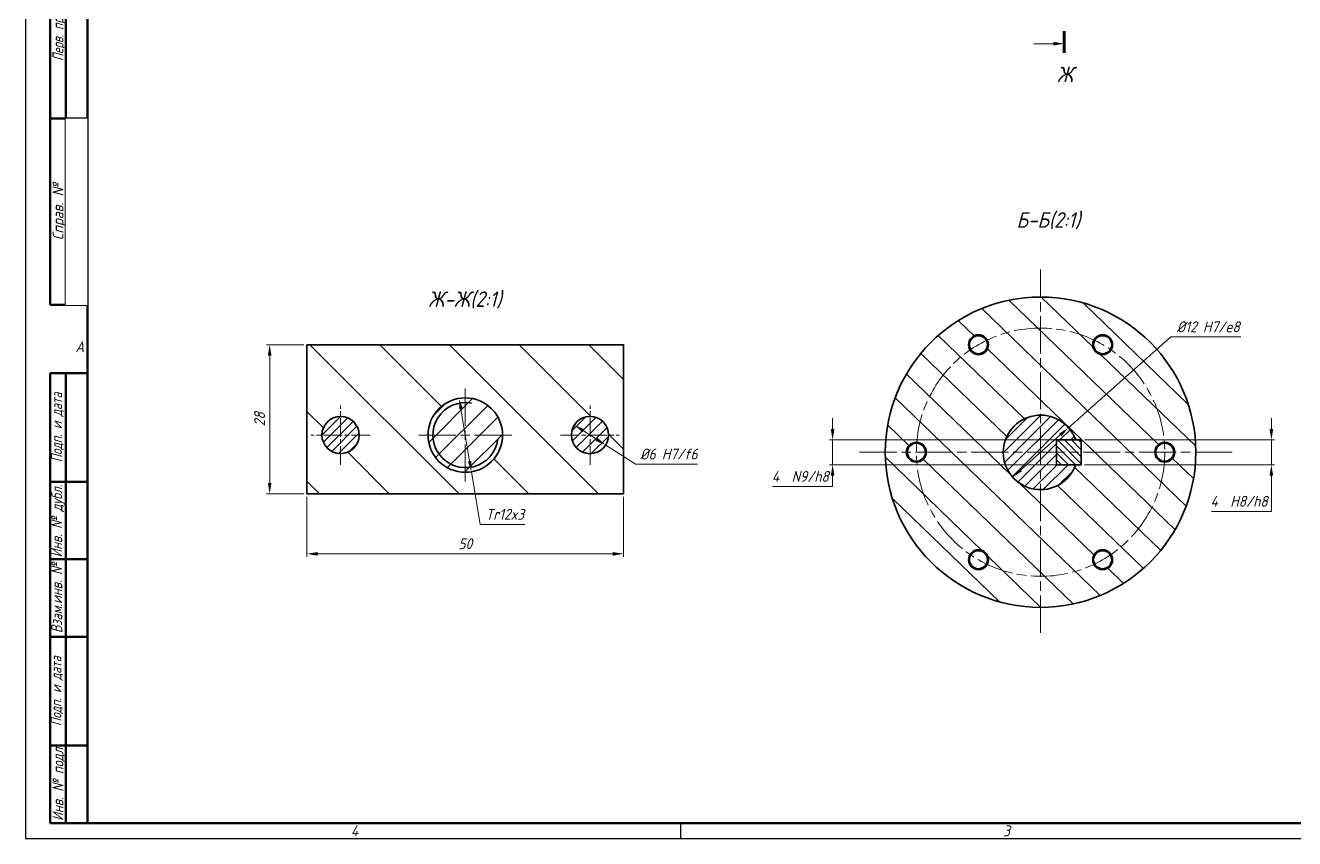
# Model space of a CAD drawing. Header units: millimetres. Extents: x -1043 to 2000, y -675 to 1302.
# Drawn here: x 0 to 408.8, y -675.4 to -413.3 of the extents above; entities that cross this region are included whole.
import ezdxf
from ezdxf.enums import TextEntityAlignment as Align

# ---------------------------------------------------------------- set-up
doc = ezdxf.new("R2010")
doc.units = ezdxf.units.MM
doc.set_wipeout_variables(frame=1)
doc.linetypes.add('AM_ISO08W050', pattern=[18, 12, -1.5, 3, -1.5])
doc.linetypes.add('AM_ISO08W050x2', pattern=[9, 6, -0.75, 1.5, -0.75])
doc.layers.get('0').update_dxf_attribs({"lineweight": 80})
for name, color, linetype, lineweight in [('AM_5', 3, 'Continuous', 15), ('AM_6', 2, 'Continuous', 35), ('AM_7', 4, 'AM_ISO08W050', 15), ('AM_8', 1, 'Continuous', 15), ('AM_BOR', 7, 'Continuous', 35), ('основные', 7, 'Continuous', 35), ('оч жирные', 7, 'Continuous', 70)]:
    doc.layers.add(name, color=color, linetype=linetype, lineweight=lineweight)
doc.styles.add('ACGOSTTS', font='geniso.shx', dxfattribs={"oblique": 15})
doc.styles.get("Standard").update_dxf_attribs({"font": 'geniso.shx', "oblique": 15})
doc.dimstyles.new('AM_GOST$0', dxfattribs={"dimtxt": 3.5, "dimasz": 3.5, "dimexe": 1, "dimexo": 1, "dimgap": 1.5, "dimtad": 1, "dimtoh": 1, "dimtxsty": 'Standard', "dimcen": 0, "dimclrd": 256, "dimclre": 256, "dimclrt": 2, "dimadec": 0, "dimazin": 2, "dimtp": 0.1, "dimtm": 0.1, "dimtfac": 0.71, "dimtmove": 0, "dimatfit": 3, "dimfxl": 1, "dimtolj": 1, "dimlwd": -1, "dimlwe": -1, "dimarcsym": 1})
doc.dimstyles.new('AM_GOST$3', dxfattribs={"dimtxt": 3.5, "dimasz": 3.5, "dimexe": 1, "dimexo": 1, "dimgap": 1.5, "dimtad": 1, "dimtoh": 1, "dimtxsty": 'Standard', "dimcen": 0, "dimclrd": 256, "dimclre": 256, "dimclrt": 2, "dimadec": 0, "dimazin": 2, "dimtp": 0.1, "dimtm": 0.1, "dimtfac": 0.71, "dimtdec": 3, "dimtofl": 0, "dimtmove": 0, "dimatfit": 2, "dimfxl": 1, "dimtolj": 1, "dimlwd": -1, "dimlwe": -1, "dimarcsym": 1})

# ---------------------------------------------------------------- blocks, each defined once
blk = doc.blocks.new('*D37')
at = {"layer": 'AM_5', "linetype": 'ByBlock', "transparency": 16777216}
for p, q in [((401.29, -543.41), (401.29, -539.91)), ((341.07, -546.91), (402.29, -546.91)), ((401.29, -546.91), (401.29, -554.91)), ((341.07, -554.91), (402.29, -554.91)), ((401.29, -558.41), (401.29, -569.91)), ((401.29, -569.91), (381.98, -569.91))]:
    blk.add_line(p, q, dxfattribs=at)
at = {"layer": 'AM_5', "transparency": 16777216}
for points in [[(400.7, -543.41), (401.87, -543.41), (401.29, -546.91)], [(400.7, -558.41), (401.87, -558.41), (401.29, -554.91)]]:
    blk.add_solid(points, dxfattribs=at)
at = {"layer": 'Defpoints', "color": 0, "transparency": 16777216}
for p in [(340.07, -546.91), (340.07, -554.91), (401.29, -554.91)]:
    blk.add_point(p, dxfattribs=at)
at = {"layer": 'AM_5', "color": 2, "transparency": 16777216, "insert": (390.88, -566.66), "char_height": 3.5, "attachment_point": 5}
blk.add_mtext('\\A1;4 {}{\\C2; H8/h8}', dxfattribs=at)
blk = doc.blocks.new('*D41')
at = {"layer": 'AM_5', "linetype": 'ByBlock', "transparency": 16777216}
for p, q in [((179.75, -543.98), (183.96, -546.68)), ((186.91, -548.57), (196.45, -554.68)), ((196.45, -554.68), (216.51, -554.68))]:
    blk.add_line(p, q, dxfattribs=at)
at = {"layer": 'AM_5', "transparency": 16777216}
for points in [[(180.06, -543.49), (179.43, -544.47), (176.8, -542.09)], [(184.27, -546.19), (183.64, -547.17), (186.91, -548.57)]]:
    blk.add_solid(points, dxfattribs=at)
at = {"layer": 'Defpoints', "color": 0, "transparency": 16777216}
for p in [(176.8, -542.09), (186.91, -548.57)]:
    blk.add_point(p, dxfattribs=at)
at = {"layer": 'AM_5', "color": 2, "transparency": 16777216, "insert": (207.23, -551.43), "char_height": 3.5, "attachment_point": 5}
blk.add_mtext('\\A1;%%C6 H7/f6', dxfattribs=at)
blk = doc.blocks.new('*D42')
at = {"layer": 'AM_5', "linetype": 'ByBlock', "transparency": 16777216}
for p, q in [((90.68, -565.23), (90.68, -584.6)), ((192.68, -565.23), (192.68, -584.6)), ((94.18, -583.6), (189.18, -583.6))]:
    blk.add_line(p, q, dxfattribs=at)
at = {"layer": 'AM_5', "transparency": 16777216}
for points in [[(94.18, -583.02), (94.18, -584.19), (90.68, -583.6)], [(189.18, -583.02), (189.18, -584.19), (192.68, -583.6)]]:
    blk.add_solid(points, dxfattribs=at)
at = {"layer": 'Defpoints', "color": 0, "transparency": 16777216}
for p in [(90.68, -564.23), (192.68, -564.23), (192.68, -583.6)]:
    blk.add_point(p, dxfattribs=at)
at = {"layer": 'AM_5', "color": 2, "transparency": 16777216, "insert": (141.68, -580.35), "char_height": 3.5, "attachment_point": 5}
blk.add_mtext('\\A1;50', dxfattribs=at)
blk = doc.blocks.new('*D43')
at = {"layer": 'AM_5', "linetype": 'ByBlock', "transparency": 16777216}
for p, q in [((89.68, -516.23), (77.68, -516.23)), ((78.68, -519.73), (78.68, -560.73)), ((89.68, -564.23), (77.68, -564.23))]:
    blk.add_line(p, q, dxfattribs=at)
at = {"layer": 'AM_5', "transparency": 16777216}
for points in [[(78.09, -519.73), (79.26, -519.73), (78.68, -516.23)], [(78.09, -560.73), (79.26, -560.73), (78.68, -564.23)]]:
    blk.add_solid(points, dxfattribs=at)
at = {"layer": 'Defpoints', "color": 0, "transparency": 16777216}
for p in [(90.68, -516.23), (78.68, -564.23), (90.68, -564.23)]:
    blk.add_point(p, dxfattribs=at)
at = {"layer": 'AM_5', "color": 2, "transparency": 16777216, "insert": (75.42, -540.23), "char_height": 3.5, "attachment_point": 5, "rotation": 90}
blk.add_mtext('\\A1;28', dxfattribs=at)
blk = doc.blocks.new('*D62')
at = {"layer": 'AM_5', "linetype": 'ByBlock', "transparency": 16777216}
for p, q in [((259.98, -543.41), (259.98, -539.91)), ((337.27, -546.91), (258.98, -546.91)), ((259.98, -546.91), (259.98, -554.91)), ((337.27, -554.91), (258.98, -554.91)), ((259.98, -558.41), (259.98, -561.91)), ((259.98, -561.91), (240.66, -561.91))]:
    blk.add_line(p, q, dxfattribs=at)
at = {"layer": 'AM_5', "transparency": 16777216}
for points in [[(259.39, -543.41), (260.56, -543.41), (259.98, -546.91)], [(259.39, -558.41), (260.56, -558.41), (259.98, -554.91)]]:
    blk.add_solid(points, dxfattribs=at)
at = {"layer": 'Defpoints', "color": 0, "transparency": 16777216}
for p in [(338.27, -546.91), (259.98, -554.91), (338.27, -554.91)]:
    blk.add_point(p, dxfattribs=at)
at = {"layer": 'AM_5', "color": 2, "transparency": 16777216, "insert": (249.57, -558.66), "char_height": 3.5, "attachment_point": 5}
blk.add_mtext('\\A1;4 {}{\\C2; N9/h8}', dxfattribs=at)
blk = doc.blocks.new('*D63')
at = {"layer": 'AM_5', "linetype": 'ByBlock', "transparency": 16777216}
for p, q in [((335.94, -542.95), (368.96, -513.7)), ((368.96, -513.7), (391.47, -513.7)), ((320.59, -556.55), (333.32, -545.27))]:
    blk.add_line(p, q, dxfattribs=at)
at = {"layer": 'AM_5', "transparency": 16777216}
for points in [[(332.93, -544.84), (333.71, -545.71), (335.94, -542.95)], [(320.21, -556.11), (320.98, -556.98), (317.97, -558.87)]]:
    blk.add_solid(points, dxfattribs=at)
at = {"layer": 'Defpoints', "color": 0, "transparency": 16777216}
for p in [(335.94, -542.95), (317.97, -558.87)]:
    blk.add_point(p, dxfattribs=at)
at = {"layer": 'AM_5', "color": 2, "transparency": 16777216, "insert": (380.96, -510.45), "char_height": 3.5, "attachment_point": 5}
blk.add_mtext('\\A1;%%C12 H7/e8', dxfattribs=at)
blk = doc.blocks.new('*U74')
at = {"layer": 'основные'}
blk.add_circle((0, 0), 3.2, dxfattribs=at)
blk = doc.blocks.new('*U75')
at = {"layer": 'основные', "color": 0, "linetype": 'ByBlock', "lineweight": -2, "transparency": 16777216}
for p, rotation in [((503.29, 157.52), 299.9999999999999), ((543.29, 157.52), 239.9999999999999), ((563.29, 122.88), 180), ((503.29, 88.24), 59.99999999999999), ((543.29, 88.24), 120)]:
    blk.add_blockref('*U74', p, dxfattribs=dict(at, rotation=rotation))
blk.add_blockref('*U74', (483.29, 122.88), dxfattribs=at)
blk = doc.blocks.new('GOST_A1_LANDSCAPE')
at = {"layer": 'AM_BOR', "color": 1, "lineweight": 25}
for p, q in [((0, 594), (0, 0)), ((211, 5), (211, 0)), ((0, 0), (841, 0))]:
    blk.add_line(p, q, dxfattribs=at)
at = {"layer": 'AM_BOR', "color": 7, "lineweight": 50}
for p, q in [((20, 589), (20, 5)), ((20, 5), (836, 5))]:
    blk.add_line(p, q, dxfattribs=at)
at = {"layer": 'AM_BOR', "color": 1, "lineweight": 25, "style": 'ACGOSTTS', "oblique": 15}
for s, p in [('A', (17.5, 158.5)), ('4', (106, 2.5)), ('3', (316, 2.5))]:
    blk.add_text(s, height=3.5, dxfattribs=at).set_placement(p, align=Align.MIDDLE_CENTER)
blk = doc.blocks.new('GOST_EXT12')
at = {"layer": 'AM_BOR', "color": 7, "lineweight": 50, "ltscale": 0.3}
for p, q in [((0, 287), (-12, 287)), ((-12, 287), (-12, 167)), ((-7, 167), (-7, 287)), ((0, 167), (0, 287)), ((-12, 227), (0, 227)), ((-12, 167), (0, 167))]:
    blk.add_line(p, q, dxfattribs=at)
at = {"layer": 'AM_BOR', "color": 7, "lineweight": 50}
for p, q in [((0, 145), (-12, 145)), ((-12, 145), (-12, 110)), ((-12, 0), (-12, 145)), ((-7, 0), (-7, 145)), ((0, 145), (0, 0)), ((0, 110), (-12, 110)), ((-12, 110), (-12, 85)), ((0, 85), (-12, 85)), ((-12, 85), (-12, 60)), ((0, 60), (-12, 60)), ((-12, 60), (-12, 25)), ((0, 25), (-12, 25)), ((-12, 25), (-12, 0)), ((0, 0), (-12, 0))]:
    blk.add_line(p, q, dxfattribs=at)
at = {"layer": 'AM_BOR', "color": 1, "lineweight": 25, "style": 'ACGOSTTS', "oblique": 15}
for s, width, p in [('Перв. примен.', 0.821392, (-9.5, 257)), ('Подп. и дата', 0.842977, (-9.95, 127.5)), ('Инв. № дубл.', 0.891828, (-9.9, 97.31)), ('Взам.инв. №', 0.899981, (-9.9, 72.5)), ('Подп. и дата', 0.842977, (-10.13, 42.5)), ('Инв. № подл', 0.910904, (-9.5, 12.5))]:
    blk.add_text(s, height=3.5, rotation=90, dxfattribs=dict(at, width=width)).set_placement(p, align=Align.MIDDLE_CENTER)
blk.add_text('Справ. №', height=3.5, rotation=90, dxfattribs=at).set_placement((-9.5, 197), align=Align.MIDDLE_CENTER)
at = {"layer": 'AM_BOR', "color": 2, "lineweight": 25, "style": 'ACGOSTTS', "oblique": 15, "width": 0.8}
for tag, p in [('GEN-TITLE-FREF{16}', (-3.5, 257)), ('GEN-TITLE-RPARTNO{16}', (-3.5, 197)), ('GEN-TITLE-SDT2{10}', (-3.5, 127.5)), ('GEN-TITLE-CSTKN{7}', (-3.5, 97.5)), ('GEN-TITLE-RSTKN{7}', (-3.5, 72.5)), ('GEN-TITLE-SDT1{10}', (-3.5, 42.5)), ('GEN-TITLE-STKN{7}', (-3.5, 12.5))]:
    blk.add_attdef(tag, text='', height=3.17, rotation=90, dxfattribs=at).set_placement(p, align=Align.MIDDLE_CENTER)
blk.add_wipeout([(-7, 227), (-7, 167), (0, 167), (0, 227)])
blk = doc.blocks.new('*D104')
at = {"layer": 'AM_5', "linetype": 'ByBlock', "transparency": 16777216}
for p, q in [((140.29, -536.94), (143.06, -553.72)), ((143.64, -557.17), (146.44, -574.11)), ((146.44, -574.11), (160.89, -574.11))]:
    blk.add_line(p, q, dxfattribs=at)
at = {"layer": 'AM_5', "transparency": 16777216}
for points in [[(140.86, -536.85), (139.71, -537.04), (139.71, -533.49)], [(143.64, -553.62), (142.49, -553.81), (143.64, -557.17)]]:
    blk.add_solid(points, dxfattribs=at)
at = {"layer": 'Defpoints', "color": 0, "transparency": 16777216}
for p in [(139.71, -533.49), (143.64, -557.17)]:
    blk.add_point(p, dxfattribs=at)
at = {"layer": 'AM_5', "color": 2, "transparency": 16777216, "insert": (154.42, -570.86), "char_height": 3.5, "attachment_point": 5}
blk.add_mtext('\\A1;Tr12x3', dxfattribs=at)

msp = doc.modelspace()

# ---------------------------------------------------------------- hatches: boundary and pattern name
at = {"layer": 'AM_8'}
h = msp.add_hatch(dxfattribs=at)
h.set_pattern_fill('_U', color=256, scale=8, angle=136, style=0, pattern_type=0)
h.set_pattern_definition([(136, (-196.335, -673.726), (-5.55727, -5.75472), [])])
edge = h.paths.add_edge_path()
edge.add_arc((326.956, -550.844), 50, 0, 220.60066, ccw=False)
edge.add_arc((326.956, -550.844), 50, -139.39934, 0, ccw=False)
edge = h.paths.add_edge_path(flags=16)
edge.add_arc((366.956, -550.844), 3.2, 0, 193.90013, ccw=False)
edge.add_arc((366.956, -550.844), 3.2, -166.09987, 0, ccw=False)
edge = h.paths.add_edge_path(flags=16)
edge.add_arc((326.956, -550.91), 12, 19.47122, 340.52878, ccw=False)
edge.add_line((338.269, -546.91), (340.069, -546.91))
edge.add_line((340.069, -546.91), (340.069, -554.91))
edge.add_line((340.069, -554.91), (338.269, -554.91))
edge = h.paths.add_edge_path(flags=16)
edge.add_arc((346.956, -585.485), 3.2, -311.82514, 11.45916, ccw=False)
edge.add_arc((346.956, -585.485), 3.2, 11.45916, 48.17486, ccw=False)
edge = h.paths.add_edge_path(flags=16)
edge.add_arc((346.956, -516.203), 3.2, -48.17486, 233.26737, ccw=False)
edge.add_arc((346.956, -516.203), 3.2, 233.26737, 311.82514, ccw=False)
edge = h.paths.add_edge_path(flags=16)
edge.add_arc((306.956, -516.203), 3.2, -26.00782, 274.43072, ccw=False)
edge.add_arc((306.956, -516.203), 3.2, 274.43072, 333.99218, ccw=False)
edge = h.paths.add_edge_path(flags=16)
edge.add_arc((306.956, -585.485), 3.2, -333.99218, 11.45916, ccw=False)
edge.add_arc((306.956, -585.485), 3.2, 11.45916, 26.00782, ccw=False)
edge = h.paths.add_edge_path(flags=16)
edge.add_arc((286.956, -550.844), 3.2, 0, 329.64292, ccw=False)
edge.add_arc((286.956, -550.844), 3.2, -30.35708, 0, ccw=False)
h = msp.add_hatch(dxfattribs=at)
h.set_pattern_fill('_U', color=256, angle=45, style=0, pattern_type=0)
h.set_pattern_definition([(45, (-220.6185, -720.6446), (-0.7071068, 0.7071068), [])])
edge = h.paths.add_edge_path()
edge.add_arc((306.956, -516.203), 3.2, 191.45916, 415.65449)
edge.add_arc((306.956, -516.203), 3.2, 55.65449, 191.45916)
edge = h.paths.add_edge_path(flags=16)
edge.add_arc((306.956, -516.203), 2.9, -304.34551, 11.45916, ccw=False)
edge.add_arc((306.956, -516.203), 2.9, 11.45916, 55.65449, ccw=False)
h = msp.add_hatch(dxfattribs=at)
h.set_pattern_fill('_U', color=256, angle=45, style=0, pattern_type=0)
h.set_pattern_definition([(45, (-180.6185, -720.6446), (-0.7071068, 0.7071068), [])])
edge = h.paths.add_edge_path()
edge.add_arc((346.956, -516.203), 3.2, 191.45916, 415.65449)
edge.add_arc((346.956, -516.203), 3.2, 55.65449, 191.45916)
edge = h.paths.add_edge_path(flags=16)
edge.add_arc((346.956, -516.203), 2.9, -304.34551, 11.45916, ccw=False)
edge.add_arc((346.956, -516.203), 2.9, 11.45916, 55.65449, ccw=False)
h = msp.add_hatch(dxfattribs=at)
h.set_pattern_fill('ANSI31', color=256, scale=5, angle=90, style=0)
h.set_pattern_definition([(135, (-141.675, -776.822), (-11.2253, -11.2253), [])])
h.paths.add_polyline_path([(192.675, -516.227), (90.675, -516.227), (90.675, -564.227), (192.675, -564.227)])
h.paths.add_polyline_path([(153.675, -545.33, -1), (129.675, -545.33, -1)], flags=16)
h.paths.add_polyline_path([(107.498, -545.33, -1), (95.498, -545.33, -1)], flags=16)
h.paths.add_polyline_path([(187.853, -545.33, -1), (175.853, -545.33, -1)], flags=16)
h = msp.add_hatch(dxfattribs=at)
h.set_pattern_fill('_U', color=256, scale=5, angle=45, style=0, pattern_type=0)
h.set_pattern_definition([(45, (-141.675, -776.8217), (-3.535534, 3.535534), [])])
edge = h.paths.add_edge_path()
edge.add_arc((141.675, -545.33), 12, 191.45916, 510.20465)
edge.add_arc((141.675, -545.33), 12, 150.20465, 191.45916)
h = msp.add_hatch(dxfattribs=at)
h.set_pattern_fill('_U', color=256, scale=2, angle=45, style=0, pattern_type=0)
h.set_pattern_definition([(45, (-141.6751, -776.8217), (-1.414214, 1.414214), [])])
edge = h.paths.add_edge_path()
edge.add_arc((101.498, -545.33), 6, 191.45916, 383.26764)
edge.add_arc((101.498, -545.33), 6, 23.26764, 191.45916)
h = msp.add_hatch(dxfattribs=at)
h.set_pattern_fill('_U', color=256, scale=2.4, angle=45, style=0, pattern_type=0)
h.set_pattern_definition([(45, (-141.6751, -776.8217), (-1.697056, 1.697056), [])])
edge = h.paths.add_edge_path()
edge.add_arc((181.853, -545.33), 6, 191.45916, 514.52594)
edge.add_arc((181.853, -545.33), 6, 154.52594, 191.45916)
h = msp.add_hatch(dxfattribs=at)
h.set_pattern_fill('_U', color=256, scale=2.5, angle=45, style=0, pattern_type=0)
h.set_pattern_definition([(45, (-423.733, -964.4402), (-1.767767, 1.767767), [])])
edge = h.paths.add_edge_path()
edge.add_line((332.069, -554.91), (332.069, -546.91))
edge.add_line((332.069, -546.91), (338.269, -546.91))
edge.add_arc((326.954, -550.91), 12.001, 19.46895, 340.53105)
edge.add_line((338.269, -554.91), (332.069, -554.91))
h = msp.add_hatch(dxfattribs=at)
h.set_pattern_fill('_U', color=256, angle=45, style=0, pattern_type=0)
h.set_pattern_definition([(45, (-240.6185, -755.2856), (-0.7071068, 0.7071068), [])])
edge = h.paths.add_edge_path()
edge.add_arc((286.956, -550.844), 3.2, 191.45916, 415.65449)
edge.add_arc((286.956, -550.844), 3.2, 55.65449, 191.45916)
edge = h.paths.add_edge_path(flags=16)
edge.add_arc((286.956, -550.844), 2.9, -304.34551, 11.45916, ccw=False)
edge.add_arc((286.956, -550.844), 2.9, 11.45916, 55.65449, ccw=False)
h = msp.add_hatch(dxfattribs=at)
h.set_pattern_fill('ANSI31', color=256, scale=0.5, angle=90)
h.set_pattern_definition([(135, (266.1003, -613.0658), (-1.122532, -1.122532), [])])
h.paths.add_polyline_path([(332.069, -554.91), (332.069, -546.91), (340.069, -546.91), (340.069, -554.91)])
h.paths.add_polyline_path([(332.069, -546.91), (340.069, -546.91)], flags=17)
h = msp.add_hatch(dxfattribs=at)
h.set_pattern_fill('_U', color=256, scale=1.2, angle=45, style=0, pattern_type=0)
h.set_pattern_definition([(45, (-240.6185, -755.2856), (-0.8485281, 0.8485281), [])])
edge = h.paths.add_edge_path()
edge.add_arc((366.956, -550.844), 3.2, 191.45916, 441.60971)
edge.add_arc((366.956, -550.844), 3.2, 81.60971, 191.45916)
edge = h.paths.add_edge_path(flags=16)
edge.add_arc((366.956, -550.844), 2.9, -278.39029, 11.45916, ccw=False)
edge.add_arc((366.956, -550.844), 2.9, 11.45916, 81.60971, ccw=False)
h = msp.add_hatch(dxfattribs=at)
h.set_pattern_fill('_U', color=256, angle=45, style=0, pattern_type=0)
h.set_pattern_definition([(45, (-220.6185, -789.9266), (-0.7071068, 0.7071068), [])])
edge = h.paths.add_edge_path()
edge.add_arc((306.956, -585.485), 3.2, 191.45916, 415.65449)
edge.add_arc((306.956, -585.485), 3.2, 55.65449, 191.45916)
edge = h.paths.add_edge_path(flags=16)
edge.add_arc((306.956, -585.485), 2.9, -304.34551, 11.45916, ccw=False)
edge.add_arc((306.956, -585.485), 2.9, 11.45916, 55.65449, ccw=False)
h = msp.add_hatch(dxfattribs=at)
h.set_pattern_fill('_U', color=256, angle=45, style=0, pattern_type=0)
h.set_pattern_definition([(45, (-180.6185, -789.9266), (-0.7071068, 0.7071068), [])])
edge = h.paths.add_edge_path()
edge.add_arc((346.956, -585.485), 3.2, 191.45916, 415.65449)
edge.add_arc((346.956, -585.485), 3.2, 55.65449, 191.45916)
edge = h.paths.add_edge_path(flags=16)
edge.add_arc((346.956, -585.485), 2.9, -304.34551, 11.45916, ccw=False)
edge.add_arc((346.956, -585.485), 2.9, 11.45916, 55.65449, ccw=False)

# ---------------------------------------------------------------- linework, layer by layer
at = {"layer": 'AM_5'}
msp.add_line((324.775, -419.209), (331.094, -419.209), dxfattribs=at)
at = {"layer": 'AM_5', "linetype": 'Continuous'}
msp.add_trace([(331.094, -419.792), (331.094, -418.625), (334.594, -419.209)], dxfattribs=at)
at = {"layer": 'AM_6'}
msp.add_arc((141.741, -545.339), 10.5, 79.58166, 352.69269, dxfattribs=at)
at = {"layer": 'AM_7'}
for p, q in [((326.956, -609.031), (326.956, -492)), ((141.675, -560.33), (141.675, -530.33)), ((126.675, -545.33), (156.675, -545.33)), ((268.643, -550.844), (388.781, -550.844))]:
    msp.add_line(p, q, dxfattribs=at)
at = {"layer": 'AM_7', "linetype": 'AM_ISO08W050x2'}
for p, q in [((101.498, -554.87), (101.498, -535.79)), ((181.853, -554.87), (181.853, -535.79)), ((111.038, -545.33), (91.958, -545.33)), ((172.313, -545.33), (191.393, -545.33))]:
    msp.add_line(p, q, dxfattribs=at)
at = {"layer": 'AM_7'}
msp.add_circle((326.956, -550.844), 40, dxfattribs=at)
at = {"layer": 'основные'}
for points in [[(90.675, -516.227), (192.675, -516.227), (192.675, -564.227), (90.675, -564.227)], [(332.069, -546.91), (340.069, -546.91), (340.069, -554.91), (332.069, -554.91)]]:
    msp.add_lwpolyline(points, close=True, dxfattribs=at)
for centre, radius in [((326.956, -550.844), 50), ((306.956, -516.203), 2.9), ((346.956, -516.203), 2.9), ((141.675, -545.33), 12), ((141.675, -545.33), 12), ((101.498, -545.33), 6), ((181.853, -545.33), 6), ((366.956, -550.844), 3.2), ((286.956, -550.844), 2.9), ((366.956, -550.844), 2.9), ((306.956, -585.485), 2.9), ((346.956, -585.485), 2.9)]:
    msp.add_circle(centre, radius, dxfattribs=at)
msp.add_arc((326.956, -550.91), 12, 19.47122, 340.52878, dxfattribs=at)
at = {"layer": 'оч жирные'}
msp.add_line((334.594, -415.178), (334.594, -422.178), dxfattribs=at)

# ---------------------------------------------------------------- block references
at = {"layer": 'основные', "lineweight": 0}
msp.add_blockref('GOST_A1_LANDSCAPE', (0, -675.362), dxfattribs=at)
at = {"layer": 'основные'}
msp.add_blockref('*U75', (-196.335, -673.726), dxfattribs=at)

# ---------------------------------------------------------------- texts
at = {"layer": 'основные', "char_height": 5, "attachment_point": 1}
for s, insert in [('Ж', (332.232, -426.631)), ('Б-Б(2:1)', (319.182, -473.511)), ('Ж-Ж(2:1)', (129.73, -499.034))]:
    msp.add_mtext(s, dxfattribs=dict(at, insert=insert))

# ---------------------------------------------------------------- dimensions: what is measured, and where the dimension line sits
at = {"layer": 'AM_5'}
for p1, p2, text, override, picture, middle in [((317.973, -558.866), (335.939, -542.954), '%%C12 H7/e8', {"dimtp": 0.1, "dimtm": 0.1, "dimtdec": 3, "dimtzin": 8}, '*D63', (380.963, -513.704)), ((139.715, -533.491), (143.636, -557.169), 'Tr12x3', {"dimpost": ''}, '*D104', (154.417, -574.112)), ((176.8, -542.094), (186.905, -548.566), '%%C6 H7/f6', {"dimpost": ''}, '*D41', (207.226, -554.675))]:
    dim = msp.add_diameter_dim_2p(p1=p1, p2=p2, text=text, dimstyle='AM_GOST$3', override=override, dxfattribs=at)
    dim.commit()
    dim.dimension.update_dxf_attribs({"geometry": picture, "text_midpoint": middle, "dimtype": 163})
for base, p1, p2, text, override, picture, middle in [((78.675, -564.227), (90.675, -516.227), (90.675, -564.227), '28', {"dimpost": ''}, '*D43', (75.425, -540.227)), ((259.977, -554.91), (338.269, -546.91), (338.269, -554.91), '4 {}{\\C2; N9/h8}', {"dimtdec": 3}, '*D62', (249.568, -558.66))]:
    dim = msp.add_linear_dim(base=base, p1=p1, p2=p2, angle=90, text=text, dimstyle='AM_GOST$0', override=override, dxfattribs=at)
    dim.commit()
    dim.dimension.update_dxf_attribs({"geometry": picture, "text_midpoint": middle})
dim = msp.add_linear_dim(base=(401.288, -554.91), p1=(340.069, -546.91), p2=(340.069, -554.91), angle=90, text='4 {}{\\C2; H8/h8}', dimstyle='AM_GOST$0', override={"dimtp": 0.1, "dimtm": 0.1, "dimtdec": 3, "dimtzin": 8}, dxfattribs=at)
dim.commit()
dim.dimension.update_dxf_attribs({"geometry": '*D37', "text_midpoint": (390.885, -569.915), "dimtype": 160})
dim = msp.add_linear_dim(base=(192.675, -583.603), p1=(90.675, -564.227), p2=(192.675, -564.227), text='50', dimstyle='AM_GOST$0', override={"dimpost": ''}, dxfattribs=at)
dim.commit()
dim.dimension.update_dxf_attribs({"geometry": '*D42', "text_midpoint": (141.675, -580.353)})

# ---------------------------------------------------------------- next in the draw order: block references
at = {"layer": 'основные', "lineweight": 0}
msp.add_blockref('GOST_EXT12', (20, -670.362), dxfattribs=at)

doc.saveas('drawing.dxf')
